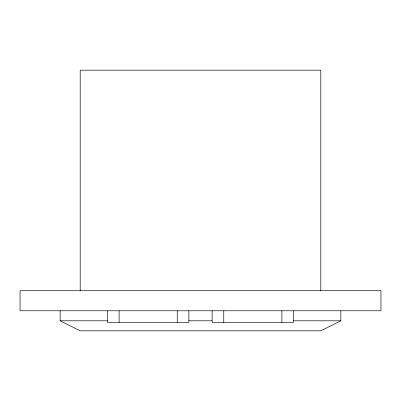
<?xml version="1.0" encoding="UTF-8"?>
<svg xmlns="http://www.w3.org/2000/svg" width="401" height="401" viewBox="0 0 401 401"><rect width="100%" height="100%" fill="white"/><g stroke="black" fill="none" stroke-linecap="round" stroke-linejoin="round"><path stroke-width="0.6" d="M340.85 310.775L340.85 320.8L320.8 330.825L80.2 330.825L60.15 320.8L60.15 310.775M60.15 320.8L107.468 320.8M188.871 320.8L212.129 320.8M293.532 320.8L340.85 320.8M320.8 290.725L320.8 70.175L80.2 70.175L80.2 290.725M293.532 310.775L293.532 322.404L212.129 322.404L212.129 310.775M281.903 310.775L281.903 322.404M223.758 310.775L223.758 322.404M188.871 310.775L188.871 322.404L107.468 322.404L107.468 310.775M177.242 310.775L177.242 322.404M119.097 310.775L119.097 322.404M380.95 290.725L20.05 290.725L20.05 310.775L380.95 310.775L380.95 290.725"/></g></svg>
